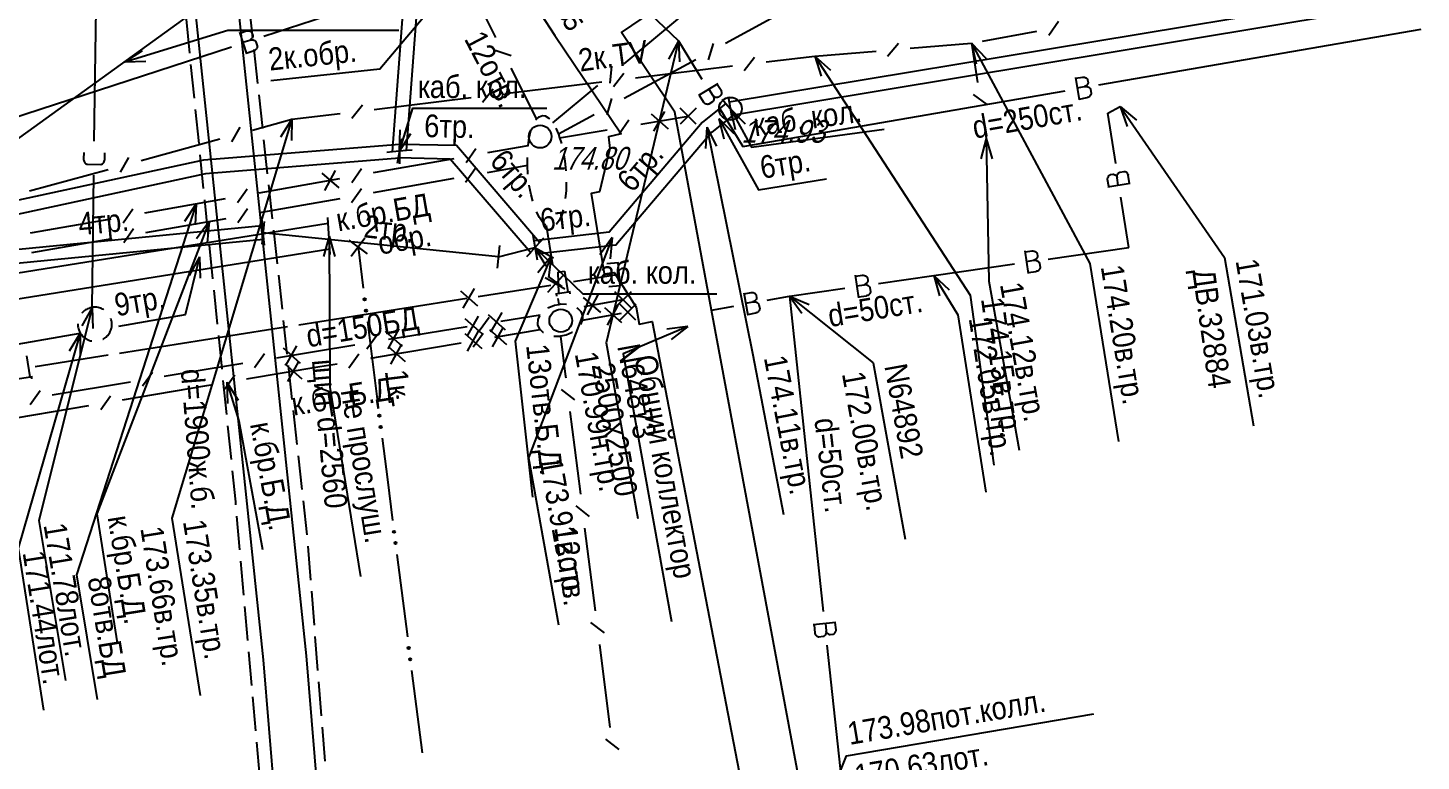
# Model space of a CAD drawing. Header units: metres. Extents: x -3947 to -3704, y 4976 to 6609.
# Drawn here: x -3871.8 to -3810.4, y 6043.9 to 6076.2 of the extents above; entities that cross this region are included whole.
import ezdxf
from ezdxf.enums import TextEntityAlignment as Align

# ---------------------------------------------------------------- set-up
doc = ezdxf.new("R2010")
doc.units = ezdxf.units.M
doc.header["$MEASUREMENT"] = 0
for name, color, linetype, lineweight in [('Водопровод', 7, 'Continuous', 25), ('Водосток', 7, 'Continuous', 25), ('Дренаж', 7, 'Continuous', 25), ('Кабели', 7, 'Continuous', 25), ('Кабель связи', 7, 'Continuous', 25), ('Кабель электрический', 7, 'Continuous', 25), ('Канализация самотёчная', 7, 'Continuous', 25), ('Общий коллектор', 7, 'Continuous', 25)]:
    doc.layers.add(name, color=color, linetype=linetype, lineweight=lineweight)
doc.styles.add('Style-RUSSIAN_1251', font='RUSSIAN_1251.shx')
doc.styles.add('Style-RUSSIAN_1251 I 0.00000', font='RUSSIAN_1251.shx')
doc.styles.add('Style-RUSSIAN_1251 I 0.32289', font='RUSSIAN_1251.shx', dxfattribs={"oblique": 18.5})

msp = doc.modelspace()

# ---------------------------------------------------------------- linework, layer by layer
at = {"layer": 'Водопровод', "linetype": 'Continuous'}
for p, q in [((-3861.398, 6075.789), (-3847.943, 6080.179)), ((-3844.986, 6077.368), (-3843.117, 6075.591)), ((-3862.463, 6075.964), (-3862.154, 6075.016)), ((-3824.606, 6073.648), (-3810.403, 6076.104)), ((-3862.319, 6075.523), (-3862.014, 6075.623)), ((-3843.117, 6075.591), (-3843.57, 6074.774)), ((-3843.117, 6075.591), (-3843.084, 6074.658)), ((-3843.117, 6075.591), (-3842.091, 6073.905)), ((-3876.279, 6070.933), (-3862.824, 6075.323)), ((-3862.164, 6075.047), (-3861.82, 6075.159)), ((-3841.385, 6073.7), (-3842.237, 6073.182)), ((-3825.635, 6073.975), (-3825.465, 6072.992)), ((-3825.555, 6073.518), (-3825.239, 6073.573)), ((-3842.209, 6073.199), (-3842.021, 6072.889)), ((-3841.781, 6073.459), (-3841.614, 6073.185)), ((-3840.286, 6070.937), (-3826.084, 6073.393)), ((-3825.47, 6073.024), (-3825.113, 6073.086)), ((-3841.312, 6072.623), (-3840.286, 6070.937)), ((-3824.205, 6072.398), (-3823.66, 6072.691)), ((-3823.86, 6070.184), (-3824.205, 6072.398)), ((-3823.66, 6072.691), (-3823.354, 6071.809)), ((-3823.66, 6072.691), (-3822.942, 6072.093)), ((-3824.203, 6069.161), (-3823.218, 6069.314)), ((-3823.745, 6069.232), (-3823.794, 6069.55)), ((-3823.25, 6069.309), (-3823.306, 6069.667)), ((-3823.283, 6066.488), (-3823.628, 6068.702)), ((-3827.859, 6066.334), (-3827.717, 6065.346)), ((-3826.839, 6065.977), (-3823.283, 6066.488)), ((-3831.88, 6065.254), (-3828.324, 6065.764)), ((-3827.793, 6065.874), (-3827.474, 6065.92)), ((-3835.333, 6065.261), (-3835.191, 6064.273)), ((-3834.314, 6064.904), (-3831.88, 6065.254)), ((-3831.88, 6065.254), (-3831.625, 6064.355)), ((-3831.88, 6065.254), (-3831.198, 6064.616)), ((-3827.721, 6065.379), (-3827.363, 6065.43)), ((-3840.241, 6064.485), (-3840.064, 6063.504)), ((-3839.21, 6064.166), (-3838.232, 6064.342)), ((-3838.232, 6064.342), (-3835.799, 6064.691)), ((-3838.232, 6064.342), (-3837.683, 6063.586)), ((-3838.232, 6064.342), (-3837.372, 6063.978)), ((-3838.232, 6064.342), (-3836.744, 6050.45)), ((-3835.267, 6064.801), (-3834.949, 6064.847)), ((-3835.196, 6064.306), (-3834.837, 6064.357)), ((-3841.664, 6063.723), (-3840.686, 6063.9)), ((-3840.159, 6064.029), (-3839.842, 6064.086)), ((-3840.07, 6063.536), (-3839.713, 6063.6)), ((-3836.192, 6049.965), (-3837.183, 6049.858)), ((-3837.151, 6049.862), (-3837.112, 6049.502)), ((-3836.653, 6049.915), (-3836.619, 6049.596)), ((-3836.584, 6048.959), (-3835.096, 6035.067))]:
    msp.add_line(p, q, dxfattribs=at)
at = {"layer": 'Водопровод', "linetype": 'Continuous', "flags": 128}
for points in [[(-3862.452, 6075.929), (-3862.149, 6076.028), (-3862.119, 6076.032), (-3862.065, 6076.03), (-3862.012, 6076.018), (-3861.99, 6076.01), (-3861.968, 6075.997), (-3861.946, 6075.979), (-3861.924, 6075.954), (-3861.916, 6075.941), (-3861.88, 6075.831), (-3861.879, 6075.808), (-3861.882, 6075.776), (-3861.89, 6075.752), (-3861.899, 6075.727), (-3861.919, 6075.699), (-3861.947, 6075.67), (-3861.973, 6075.648), (-3862.014, 6075.623), (-3861.976, 6075.631), (-3861.943, 6075.638), (-3861.892, 6075.639), (-3861.858, 6075.632), (-3861.826, 6075.623), (-3861.788, 6075.602), (-3861.757, 6075.575), (-3861.739, 6075.548), (-3861.679, 6075.366), (-3861.677, 6075.348), (-3861.68, 6075.319), (-3861.69, 6075.284), (-3861.712, 6075.248), (-3861.732, 6075.222), (-3861.77, 6075.188), (-3861.794, 6075.17), (-3861.82, 6075.159)], [(-3843.117, 6075.591), (-3846.309, 6062.282), (-3844.911, 6054.543)], [(-3841.416, 6073.681), (-3841.25, 6073.409), (-3841.24, 6073.381), (-3841.229, 6073.328), (-3841.229, 6073.273), (-3841.232, 6073.25), (-3841.239, 6073.226), (-3841.252, 6073.2), (-3841.271, 6073.174), (-3841.282, 6073.163), (-3841.381, 6073.102), (-3841.403, 6073.096), (-3841.435, 6073.091), (-3841.46, 6073.093), (-3841.487, 6073.097), (-3841.519, 6073.11), (-3841.553, 6073.131), (-3841.581, 6073.151), (-3841.614, 6073.185), (-3841.597, 6073.15), (-3841.583, 6073.119), (-3841.571, 6073.07), (-3841.57, 6073.036), (-3841.571, 6073.002), (-3841.583, 6072.96), (-3841.602, 6072.924), (-3841.624, 6072.9), (-3841.787, 6072.801), (-3841.805, 6072.794), (-3841.833, 6072.79), (-3841.869, 6072.792), (-3841.91, 6072.805), (-3841.94, 6072.819), (-3841.982, 6072.848), (-3842.005, 6072.867), (-3842.021, 6072.889)], [(-3825.628, 6073.939), (-3825.314, 6073.993), (-3825.284, 6073.993), (-3825.231, 6073.983), (-3825.18, 6073.964), (-3825.159, 6073.952), (-3825.139, 6073.936), (-3825.121, 6073.915), (-3825.103, 6073.888), (-3825.096, 6073.874), (-3825.077, 6073.76), (-3825.078, 6073.737), (-3825.086, 6073.705), (-3825.097, 6073.682), (-3825.11, 6073.659), (-3825.134, 6073.634), (-3825.166, 6073.61), (-3825.195, 6073.591), (-3825.239, 6073.573), (-3825.2, 6073.575), (-3825.166, 6073.577), (-3825.116, 6073.571), (-3825.084, 6073.56), (-3825.053, 6073.546), (-3825.018, 6073.52), (-3824.992, 6073.488), (-3824.977, 6073.459), (-3824.945, 6073.271), (-3824.945, 6073.252), (-3824.952, 6073.224), (-3824.967, 6073.191), (-3824.993, 6073.158), (-3825.018, 6073.135), (-3825.06, 6073.107), (-3825.086, 6073.093), (-3825.113, 6073.086)], [(-3823.66, 6072.691), (-3819.064, 6066.044), (-3817.792, 6058.635)], [(-3824.167, 6069.166), (-3824.216, 6069.481), (-3824.215, 6069.512), (-3824.205, 6069.564), (-3824.184, 6069.615), (-3824.172, 6069.635), (-3824.157, 6069.655), (-3824.135, 6069.673), (-3824.107, 6069.691), (-3824.093, 6069.697), (-3823.979, 6069.715), (-3823.956, 6069.713), (-3823.924, 6069.704), (-3823.902, 6069.693), (-3823.879, 6069.679), (-3823.854, 6069.655), (-3823.83, 6069.623), (-3823.812, 6069.593), (-3823.794, 6069.55), (-3823.797, 6069.588), (-3823.798, 6069.622), (-3823.791, 6069.672), (-3823.779, 6069.704), (-3823.765, 6069.735), (-3823.738, 6069.769), (-3823.706, 6069.795), (-3823.676, 6069.809), (-3823.488, 6069.839), (-3823.469, 6069.838), (-3823.441, 6069.831), (-3823.409, 6069.815), (-3823.376, 6069.788), (-3823.353, 6069.763), (-3823.326, 6069.72), (-3823.312, 6069.694), (-3823.306, 6069.667)], [(-3827.853, 6066.297), (-3827.538, 6066.343), (-3827.507, 6066.341), (-3827.455, 6066.33), (-3827.405, 6066.309), (-3827.384, 6066.297), (-3827.365, 6066.281), (-3827.346, 6066.259), (-3827.329, 6066.231), (-3827.323, 6066.217), (-3827.307, 6066.102), (-3827.309, 6066.079), (-3827.318, 6066.048), (-3827.33, 6066.026), (-3827.344, 6066.003), (-3827.368, 6065.978), (-3827.401, 6065.955), (-3827.43, 6065.938), (-3827.474, 6065.92), (-3827.436, 6065.922), (-3827.402, 6065.923), (-3827.352, 6065.915), (-3827.32, 6065.902), (-3827.289, 6065.888), (-3827.255, 6065.861), (-3827.23, 6065.829), (-3827.216, 6065.798), (-3827.189, 6065.61), (-3827.19, 6065.591), (-3827.198, 6065.563), (-3827.214, 6065.531), (-3827.241, 6065.499), (-3827.266, 6065.476), (-3827.309, 6065.449), (-3827.336, 6065.436), (-3827.363, 6065.43)], [(-3835.328, 6065.224), (-3835.012, 6065.27), (-3834.982, 6065.268), (-3834.929, 6065.257), (-3834.879, 6065.236), (-3834.858, 6065.224), (-3834.839, 6065.208), (-3834.821, 6065.186), (-3834.804, 6065.158), (-3834.798, 6065.144), (-3834.782, 6065.029), (-3834.784, 6065.006), (-3834.793, 6064.975), (-3834.804, 6064.953), (-3834.818, 6064.93), (-3834.843, 6064.905), (-3834.875, 6064.882), (-3834.905, 6064.865), (-3834.949, 6064.847), (-3834.91, 6064.849), (-3834.876, 6064.85), (-3834.826, 6064.842), (-3834.794, 6064.829), (-3834.764, 6064.815), (-3834.73, 6064.788), (-3834.705, 6064.756), (-3834.691, 6064.725), (-3834.664, 6064.537), (-3834.665, 6064.518), (-3834.672, 6064.49), (-3834.688, 6064.458), (-3834.716, 6064.426), (-3834.741, 6064.403), (-3834.784, 6064.376), (-3834.81, 6064.363), (-3834.837, 6064.357)], [(-3831.88, 6065.254), (-3830.821, 6063.517), (-3829.579, 6055.708)], [(-3840.234, 6064.449), (-3839.921, 6064.506), (-3839.89, 6064.506), (-3839.837, 6064.496), (-3839.786, 6064.477), (-3839.765, 6064.466), (-3839.746, 6064.45), (-3839.727, 6064.429), (-3839.708, 6064.402), (-3839.702, 6064.388), (-3839.682, 6064.274), (-3839.683, 6064.251), (-3839.691, 6064.219), (-3839.702, 6064.196), (-3839.715, 6064.173), (-3839.739, 6064.148), (-3839.77, 6064.123), (-3839.799, 6064.105), (-3839.842, 6064.086), (-3839.804, 6064.089), (-3839.77, 6064.091), (-3839.72, 6064.085), (-3839.687, 6064.074), (-3839.656, 6064.06), (-3839.621, 6064.034), (-3839.595, 6064.003), (-3839.58, 6063.973), (-3839.546, 6063.786), (-3839.547, 6063.767), (-3839.553, 6063.739), (-3839.568, 6063.706), (-3839.594, 6063.673), (-3839.618, 6063.65), (-3839.661, 6063.621), (-3839.687, 6063.607), (-3839.713, 6063.6)], [(-3838.232, 6064.342), (-3834.54, 6061.408), (-3833.135, 6053.633)], [(-3836.228, 6049.961), (-3836.194, 6049.644), (-3836.196, 6049.613), (-3836.21, 6049.561), (-3836.232, 6049.512), (-3836.245, 6049.492), (-3836.262, 6049.473), (-3836.285, 6049.456), (-3836.313, 6049.439), (-3836.327, 6049.434), (-3836.443, 6049.422), (-3836.465, 6049.425), (-3836.497, 6049.435), (-3836.519, 6049.447), (-3836.541, 6049.462), (-3836.564, 6049.488), (-3836.586, 6049.521), (-3836.603, 6049.551), (-3836.619, 6049.596), (-3836.619, 6049.557), (-3836.619, 6049.523), (-3836.628, 6049.473), (-3836.642, 6049.442), (-3836.657, 6049.412), (-3836.686, 6049.379), (-3836.719, 6049.355), (-3836.749, 6049.342), (-3836.939, 6049.322), (-3836.958, 6049.323), (-3836.985, 6049.332), (-3837.017, 6049.349), (-3837.048, 6049.378), (-3837.07, 6049.403), (-3837.095, 6049.448), (-3837.107, 6049.474), (-3837.112, 6049.502)]]:
    msp.add_lwpolyline(points, dxfattribs=at)
at = {"layer": 'Водосток', "linetype": 'Continuous'}
for p, q in [((-3868.861, 6071.17), (-3868.785, 6076.995)), ((-3868.957, 6063.844), (-3868.881, 6069.67)), ((-3868.957, 6063.844), (-3869.417, 6063.032)), ((-3868.957, 6063.844), (-3868.932, 6062.911)), ((-3883.585, 6060.243), (-3869.479, 6062.716)), ((-3869.479, 6062.716), (-3869.969, 6061.921)), ((-3869.479, 6062.716), (-3869.489, 6061.782))]:
    msp.add_line(p, q, dxfattribs=at)
at = {"layer": 'Водосток', "linetype": 'Continuous', "flags": 128}
for points in [[(-3869.329, 6070.665), (-3869.332, 6070.388), (-3869.331, 6070.348), (-3869.324, 6070.319), (-3869.313, 6070.277), (-3869.295, 6070.24), (-3869.275, 6070.212), (-3869.246, 6070.187), (-3869.214, 6070.166), (-3869.186, 6070.158), (-3869.159, 6070.153), (-3868.574, 6070.146), (-3868.549, 6070.15), (-3868.528, 6070.157), (-3868.502, 6070.17), (-3868.484, 6070.186), (-3868.461, 6070.209), (-3868.44, 6070.234), (-3868.425, 6070.266), (-3868.409, 6070.311), (-3868.404, 6070.348), (-3868.4, 6070.658)], [(-3868.957, 6063.844), (-3871.301, 6054.456), (-3870.127, 6047.41)], [(-3868.443, 6063.742), (-3868.453, 6063.748), (-3868.498, 6063.773), (-3868.546, 6063.795), (-3868.595, 6063.814), (-3868.645, 6063.829), (-3868.696, 6063.841), (-3868.748, 6063.849), (-3868.8, 6063.853), (-3868.852, 6063.854), (-3868.905, 6063.851), (-3868.957, 6063.844), (-3869.008, 6063.834), (-3869.058, 6063.821), (-3869.108, 6063.803), (-3869.156, 6063.783), (-3869.203, 6063.759), (-3869.247, 6063.732), (-3869.29, 6063.702), (-3869.331, 6063.669), (-3869.369, 6063.633), (-3869.404, 6063.594), (-3869.412, 6063.585)], [(-3869.586, 6063.127), (-3869.587, 6063.115), (-3869.586, 6063.063), (-3869.581, 6063.01), (-3869.573, 6062.959), (-3869.561, 6062.908), (-3869.545, 6062.858), (-3869.527, 6062.809), (-3869.504, 6062.762), (-3869.479, 6062.716), (-3869.45, 6062.672), (-3869.418, 6062.63), (-3869.384, 6062.591), (-3869.347, 6062.554), (-3869.307, 6062.52), (-3869.265, 6062.488), (-3869.221, 6062.46), (-3869.176, 6062.435), (-3869.128, 6062.413), (-3869.079, 6062.394), (-3869.029, 6062.379), (-3868.978, 6062.367), (-3868.966, 6062.366)], [(-3868.136, 6062.837), (-3868.119, 6062.887), (-3868.106, 6062.937), (-3868.096, 6062.989), (-3868.09, 6063.041), (-3868.087, 6063.093), (-3868.088, 6063.145), (-3868.093, 6063.198), (-3868.101, 6063.249), (-3868.113, 6063.3), (-3868.129, 6063.35), (-3868.133, 6063.361)], [(-3869.479, 6062.716), (-3872.223, 6053.239), (-3871.095, 6046.106)], [(-3868.482, 6062.444), (-3868.471, 6062.449), (-3868.427, 6062.476), (-3868.384, 6062.506), (-3868.343, 6062.539), (-3868.305, 6062.575), (-3868.27, 6062.614), (-3868.237, 6062.654), (-3868.207, 6062.697), (-3868.18, 6062.742), (-3868.156, 6062.789), (-3868.136, 6062.837)]]:
    msp.add_lwpolyline(points, dxfattribs=at)
at = {"layer": 'Дренаж', "linetype": 'Continuous'}
for p, q in [((-3848.436, 6065.402), (-3848.142, 6065.448)), ((-3848.436, 6065.402), (-3848.412, 6064.466)), ((-3848.142, 6065.448), (-3847.996, 6064.53)), ((-3847.755, 6064.987), (-3845.732, 6065.306)), ((-3852.722, 6064.582), (-3851.98, 6063.91)), ((-3852.129, 6064.677), (-3852.622, 6063.807)), ((-3851.953, 6064.324), (-3848.743, 6064.831)), ((-3848.536, 6064.447), (-3847.875, 6064.549)), ((-3848.478, 6064.347), (-3848.495, 6064.453)), ((-3847.9, 6064.437), (-3847.917, 6064.542)), ((-3859.855, 6063.077), (-3852.447, 6064.247)), ((-3867.758, 6061.83), (-3860.349, 6062.999)), ((-3871.848, 6061.707), (-3871.703, 6060.789)), ((-3871.462, 6061.246), (-3868.251, 6061.752)), ((-3872.243, 6060.705), (-3871.582, 6060.808)), ((-3871.607, 6060.695), (-3871.624, 6060.801))]:
    msp.add_line(p, q, dxfattribs=at)
at = {"layer": 'Дренаж', "linetype": 'Continuous', "flags": 128}
msp.add_lwpolyline([(-3846.185, 6064.764), (-3845.687, 6064.808), (-3845.776, 6065.804), (-3846.274, 6065.76)], dxfattribs=at)
at = {"layer": 'Кабели', "linetype": 'Continuous'}
for p, q in [((-3841.198, 6073.014), (-3841.033, 6072.825)), ((-3840.937, 6073.14), (-3840.891, 6072.894)), ((-3840.891, 6072.894), (-3840.781, 6072.304)), ((-3841.033, 6072.825), (-3840.639, 6072.373)), ((-3840.836, 6072.599), (-3840.623, 6071.689)), ((-3840.836, 6072.599), (-3840.185, 6071.929)), ((-3840.781, 6072.304), (-3840.735, 6072.058)), ((-3840.638, 6072.373), (-3840.474, 6072.184)), ((-3855.416, 6070.727), (-3855.39, 6071.661)), ((-3841.869, 6071.78), (-3841.936, 6070.848)), ((-3841.869, 6071.78), (-3841.446, 6070.947)), ((-3841.348, 6072.174), (-3841.128, 6071.267)), ((-3841.348, 6072.174), (-3840.691, 6071.511)), ((-3855.416, 6070.727), (-3854.912, 6071.513)), ((-3855.416, 6071.278), (-3855.416, 6071.028)), ((-3855.314, 6071.271), (-3855.36, 6071.026)), ((-3855.719, 6070.699), (-3855.968, 6070.676)), ((-3855.113, 6070.755), (-3855.719, 6070.699)), ((-3855.472, 6070.428), (-3855.518, 6070.182)), ((-3855.36, 6071.026), (-3855.472, 6070.428)), ((-3855.416, 6071.028), (-3855.416, 6070.426)), ((-3855.416, 6070.426), (-3855.416, 6070.176)), ((-3854.864, 6070.778), (-3855.113, 6070.755)), ((-3861.483, 6067.682), (-3861.459, 6067.434)), ((-3861.379, 6067.632), (-3861.481, 6066.638)), ((-3861.459, 6067.434), (-3861.401, 6066.836)), ((-3861.401, 6066.836), (-3861.377, 6066.587)), ((-3849.547, 6067.022), (-3849.501, 6066.777)), ((-3849.501, 6066.777), (-3849.391, 6066.185)), ((-3849.074, 6066.889), (-3849.242, 6066.704)), ((-3846.041, 6066.92), (-3846.595, 6066.168)), ((-3846.041, 6066.92), (-3846.127, 6065.99)), ((-3851.003, 6066.568), (-3851.105, 6065.574)), ((-3851.054, 6066.071), (-3849.446, 6066.481)), ((-3849.65, 6066.257), (-3849.818, 6066.073)), ((-3849.242, 6066.704), (-3849.65, 6066.258)), ((-3849.446, 6066.481), (-3848.975, 6065.675)), ((-3849.446, 6066.481), (-3848.626, 6066.033)), ((-3849.39, 6066.185), (-3849.345, 6065.94))]:
    msp.add_line(p, q, dxfattribs=at)
at = {"layer": 'Кабели', "linetype": 'Continuous', "flags": 128}
for points in [[(-3855.719, 6070.699), (-3854.648, 6084.939), (-3852.529, 6093.988)], [(-3855.113, 6070.755), (-3854.053, 6084.848), (-3851.925, 6093.932)], [(-3810.712, 6077.895), (-3840.891, 6072.894)], [(-3810.61, 6077.303), (-3840.781, 6072.304)], [(-3855.416, 6070.727), (-3854.833, 6072.62), (-3848.929, 6072.62)], [(-3841.033, 6072.825), (-3842.079, 6071.997), (-3846.183, 6067.158), (-3849.501, 6066.777)], [(-3840.639, 6072.373), (-3841.659, 6071.563), (-3845.879, 6066.59), (-3849.391, 6066.185)], [(-3840.836, 6072.599), (-3839.908, 6070.902), (-3834.058, 6071.701)], [(-3841.869, 6071.78), (-3839.851, 6061.763), (-3838.49, 6054.716)], [(-3841.348, 6072.174), (-3839.591, 6069.028), (-3836.599, 6069.511)], [(-3855.416, 6071.028), (-3864.056, 6070.326), (-3889.996, 6064.727)], [(-3855.416, 6070.426), (-3863.968, 6069.732), (-3889.886, 6064.137)], [(-3849.65, 6066.258), (-3853.183, 6070.377), (-3855.472, 6070.428)], [(-3849.242, 6066.704), (-3852.901, 6070.971), (-3855.36, 6071.026)], [(-3861.459, 6067.434), (-3874.315, 6066.185)], [(-3861.401, 6066.836), (-3874.257, 6065.588)], [(-3851.054, 6066.071), (-3861.43, 6067.135)], [(-3846.041, 6066.92), (-3849.729, 6057.224), (-3848.416, 6049.858)], [(-3849.446, 6066.481), (-3847.344, 6064.439), (-3841.44, 6064.439)]]:
    msp.add_lwpolyline(points, dxfattribs=at)
at = {"layer": 'Кабели', "linetype": 'Continuous'}
msp.add_arc((-3840.836, 6072.599), 0.5, 0, 359.99999, dxfattribs=at)
at = {"layer": 'Кабель связи', "linetype": 'Continuous'}
for p, q in [((-3853.438, 6080.239), (-3851.183, 6075.729)), ((-3845.521, 6074.58), (-3841.555, 6077.882)), ((-3837.898, 6077.186), (-3841.048, 6075.474)), ((-3829.728, 6075.572), (-3827.329, 6076.016)), ((-3826.804, 6075.844), (-3826.379, 6076.461)), ((-3841.601, 6075.475), (-3841.813, 6074.756)), ((-3833.908, 6074.914), (-3833.423, 6075.486)), ((-3832.918, 6075.261), (-3830.211, 6075.48)), ((-3830.211, 6075.48), (-3830.005, 6074.569)), ((-3830.211, 6075.48), (-3829.565, 6074.805)), ((-3830.211, 6075.48), (-3829.946, 6073.75)), ((-3851.203, 6075.177), (-3850.492, 6074.94)), ((-3842.366, 6074.757), (-3845.516, 6073.045)), ((-3840.231, 6074.277), (-3839.769, 6074.867)), ((-3839.255, 6074.662), (-3837.12, 6074.92)), ((-3837.12, 6074.92), (-3834.413, 6075.139)), ((-3837.12, 6074.92), (-3836.839, 6074.029)), ((-3837.12, 6074.92), (-3836.42, 6074.301)), ((-3850.512, 6074.388), (-3849.385, 6072.132)), ((-3846.132, 6073.727), (-3846.063, 6074.473)), ((-3845.991, 6073.58), (-3845.528, 6074.17)), ((-3845.015, 6073.965), (-3840.744, 6074.482)), ((-3850.775, 6073.268), (-3846.504, 6073.785)), ((-3848.657, 6071.97), (-3846.674, 6073.62)), ((-3856.535, 6072.571), (-3852.264, 6073.088)), ((-3851.751, 6072.883), (-3851.288, 6073.473)), ((-3846.068, 6073.046), (-3846.281, 6072.327)), ((-3830.135, 6073.231), (-3829.531, 6072.787)), ((-3860.159, 6072.133), (-3858.024, 6072.391)), ((-3857.51, 6072.186), (-3857.048, 6072.776)), ((-3846.834, 6072.328), (-3848.409, 6071.472)), ((-3844.787, 6071.921), (-3842.693, 6072.275)), ((-3844.325, 6072.379), (-3843.576, 6071.715)), ((-3843.734, 6072.48), (-3844.217, 6071.605)), ((-3842.339, 6072.629), (-3843.046, 6071.922)), ((-3842.339, 6071.921), (-3843.046, 6072.628)), ((-3829.72, 6072.267), (-3829.571, 6071.292)), ((-3862.8, 6071.137), (-3862.428, 6071.788)), ((-3861.891, 6071.66), (-3860.159, 6072.133)), ((-3860.159, 6072.133), (-3860.657, 6071.343)), ((-3860.159, 6072.133), (-3860.179, 6071.199)), ((-3848.359, 6071.318), (-3846.266, 6071.671)), ((-3845.743, 6071.491), (-3845.309, 6072.102)), ((-3866.801, 6070.319), (-3863.338, 6071.265)), ((-3829.571, 6071.292), (-3829.803, 6070.387)), ((-3829.571, 6071.292), (-3829.303, 6070.397)), ((-3867.71, 6069.796), (-3867.339, 6070.447)), ((-3852.483, 6070.232), (-3852.053, 6070.846)), ((-3851.529, 6070.669), (-3849.749, 6070.982)), ((-3871.711, 6068.978), (-3868.248, 6069.924)), ((-3858.244, 6069.871), (-3858.721, 6068.992)), ((-3857.52, 6069.347), (-3857.09, 6069.961)), ((-3856.567, 6069.784), (-3853.007, 6070.409)), ((-3852.075, 6069.956), (-3852.505, 6069.342)), ((-3849.78, 6070.091), (-3851.551, 6069.779)), ((-3861.604, 6068.899), (-3858.044, 6069.524)), ((-3858.834, 6069.765), (-3858.081, 6069.107)), ((-3853.028, 6069.519), (-3856.571, 6068.895)), ((-3866.641, 6068.014), (-3863.081, 6068.639)), ((-3862.558, 6068.462), (-3862.127, 6069.076)), ((-3858.048, 6068.635), (-3861.59, 6068.011)), ((-3857.094, 6069.072), (-3857.524, 6068.458)), ((-3867.595, 6067.577), (-3867.165, 6068.191)), ((-3864.374, 6068.412), (-3864.888, 6067.632)), ((-3864.374, 6068.412), (-3864.412, 6067.479)), ((-3862.114, 6068.188), (-3862.544, 6067.574)), ((-3871.679, 6067.129), (-3868.119, 6067.754)), ((-3863.068, 6067.751), (-3866.61, 6067.127)), ((-3863.796, 6067.623), (-3864.353, 6066.873)), ((-3863.796, 6067.623), (-3863.887, 6066.693)), ((-3848.948, 6067.454), (-3848.676, 6065.725)), ((-3868.087, 6066.867), (-3871.63, 6066.243)), ((-3867.134, 6067.304), (-3867.564, 6066.69)), ((-3857.64, 6066.811), (-3856.845, 6066.206)), ((-3857.545, 6066.11), (-3856.94, 6066.905)), ((-3857.242, 6066.508), (-3857.012, 6064.693)), ((-3848.734, 6066.094), (-3849.314, 6065.362)), ((-3848.734, 6066.094), (-3848.853, 6065.167)), ((-3848.126, 6064.65), (-3848.996, 6065.143)), ((-3848.221, 6065.243), (-3848.893, 6064.501)), ((-3848.862, 6065.205), (-3848.256, 6064.764)), ((-3847.136, 6063.512), (-3846.665, 6064.394)), ((-3845.214, 6064.534), (-3845.921, 6063.827)), ((-3845.214, 6063.826), (-3845.921, 6064.533)), ((-3848.442, 6064.243), (-3848.4, 6063.978)), ((-3846.547, 6063.621), (-3847.304, 6064.275)), ((-3845.568, 6064.18), (-3847.29, 6063.866)), ((-3846.382, 6063.836), (-3845.629, 6063.178)), ((-3845.791, 6063.942), (-3846.268, 6063.063)), ((-3845.005, 6063.991), (-3845.712, 6063.284)), ((-3845.005, 6063.283), (-3845.712, 6063.99)), ((-3856.824, 6063.204), (-3856.365, 6059.573)), ((-3852.535, 6063.362), (-3851.793, 6062.692)), ((-3851.943, 6063.459), (-3852.434, 6062.587)), ((-3851.91, 6062.815), (-3851.47, 6063.422)), ((-3851.502, 6063.527), (-3850.759, 6062.857)), ((-3850.909, 6063.623), (-3851.4, 6062.752)), ((-3850.949, 6063.236), (-3849.217, 6063.513)), ((-3847.359, 6063.285), (-3845.636, 6063.588)), ((-3856.854, 6062.018), (-3856.417, 6062.627)), ((-3856.041, 6062.8), (-3855.295, 6062.133)), ((-3855.449, 6062.899), (-3855.936, 6062.026)), ((-3852.536, 6062.694), (-3851.787, 6062.03)), ((-3851.945, 6062.795), (-3852.428, 6061.92)), ((-3852.171, 6062.107), (-3851.736, 6062.718)), ((-3851.445, 6062.877), (-3850.696, 6062.214)), ((-3850.854, 6062.979), (-3851.337, 6062.104)), ((-3851.214, 6062.537), (-3849.219, 6062.873)), ((-3860.537, 6062.059), (-3859.791, 6061.392)), ((-3859.946, 6062.158), (-3860.432, 6061.284)), ((-3855.913, 6062.124), (-3855.165, 6061.461)), ((-3855.322, 6062.226), (-3855.805, 6061.351)), ((-3861.797, 6061.203), (-3861.36, 6061.812)), ((-3860.462, 6061.358), (-3859.713, 6060.694)), ((-3859.871, 6061.459), (-3860.354, 6060.584)), ((-3857.641, 6061.185), (-3857.206, 6061.796)), ((-3866.739, 6060.388), (-3866.302, 6060.997)), ((-3863.11, 6060.264), (-3862.676, 6060.874)), ((-3871.682, 6059.573), (-3871.245, 6060.183)), ((-3870.723, 6060), (-3867.261, 6060.571)), ((-3863.029, 6060.546), (-3862.995, 6059.613)), ((-3863.029, 6060.546), (-3862.518, 6059.764)), ((-3848.294, 6060.236), (-3847.703, 6059.776)), ((-3873.093, 6058.851), (-3869.102, 6059.523)), ((-3868.58, 6059.342), (-3868.145, 6059.953)), ((-3847.648, 6055.099), (-3847.056, 6054.64)), ((-3847.258, 6054.126), (-3846.794, 6050.478)), ((-3855.529, 6052.966), (-3855.069, 6049.335)), ((-3846.996, 6049.963), (-3846.403, 6049.504)), ((-3846.605, 6048.99), (-3846.141, 6045.342)), ((-3854.881, 6047.847), (-3854.422, 6044.216)), ((-3846.343, 6044.828), (-3845.75, 6044.369))]:
    msp.add_line(p, q, dxfattribs=at)
at = {"layer": 'Кабель связи', "linetype": 'Continuous', "flags": 128}
for points in [[(-3830.211, 6075.48), (-3825.004, 6065.787), (-3823.731, 6057.939)], [(-3837.12, 6074.92), (-3830.277, 6064.385), (-3829.223, 6056.891)], [(-3849.411, 6072.102), (-3849.402, 6072.116), (-3849.385, 6072.132), (-3849.266, 6072.246), (-3849.119, 6072.297)], [(-3849.119, 6072.297), (-3848.991, 6072.279), (-3848.836, 6072.185), (-3848.803, 6072.148)], [(-3860.159, 6072.133), (-3865.439, 6054.567), (-3864.193, 6046.751)], [(-3848.524, 6071.737), (-3848.409, 6071.472), (-3848.359, 6071.318), (-3848.294, 6071.116), (-3848.28, 6071.059)], [(-3849.755, 6070.942), (-3849.749, 6070.982), (-3849.702, 6071.314), (-3849.624, 6071.642), (-3849.621, 6071.65)], [(-3829.571, 6071.292), (-3829.447, 6065.004), (-3828.118, 6057.554)], [(-3849.756, 6069.722), (-3849.78, 6070.091), (-3849.781, 6070.443)], [(-3848.175, 6070.571), (-3848.128, 6070.294), (-3848.083, 6069.856)], [(-3849.539, 6068.523), (-3849.613, 6068.798), (-3849.695, 6069.214), (-3849.696, 6069.226)], [(-3848.067, 6069.356), (-3848.076, 6068.987), (-3848.109, 6068.636)], [(-3864.374, 6068.412), (-3869.642, 6052.059), (-3868.739, 6046.578)], [(-3848.964, 6067.467), (-3849.102, 6067.592), (-3849.25, 6067.804), (-3849.373, 6068.052)], [(-3848.202, 6068.146), (-3848.265, 6067.925), (-3848.375, 6067.681), (-3848.503, 6067.508), (-3848.51, 6067.503)], [(-3863.796, 6067.623), (-3868.757, 6054.751), (-3867.85, 6049.066)], [(-3848.734, 6066.094), (-3850.312, 6062.353), (-3849.553, 6055.483)], [(-3848.875, 6063.816), (-3848.838, 6063.842), (-3848.58, 6063.946), (-3848.4, 6063.978), (-3848.302, 6063.996), (-3848.064, 6063.991)], [(-3847.597, 6063.829), (-3847.572, 6063.815), (-3847.427, 6063.658), (-3847.354, 6063.472), (-3847.359, 6063.285), (-3847.36, 6063.271), (-3847.437, 6063.086)], [(-3849.314, 6063.072), (-3849.321, 6063.111), (-3849.307, 6063.313), (-3849.233, 6063.477)], [(-3849.077, 6062.733), (-3849.082, 6062.736), (-3849.219, 6062.873), (-3849.234, 6062.888), (-3849.314, 6063.072)], [(-3855.896, 6062.445), (-3855.32, 6062.54), (-3852.431, 6063)], [(-3847.796, 6062.746), (-3847.81, 6062.735), (-3848.065, 6062.627), (-3848.319, 6062.575), (-3848.342, 6062.57), (-3848.609, 6062.57)], [(-3848.319, 6062.575), (-3848.111, 6060.908), (-3848.091, 6060.75)], [(-3860.838, 6061.63), (-3859.072, 6061.921), (-3857.376, 6062.201)], [(-3856.684, 6061.615), (-3855.224, 6061.861), (-3852.693, 6062.288)], [(-3865.781, 6060.815), (-3863.94, 6061.118), (-3862.318, 6061.386)], [(-3862.153, 6060.694), (-3858.924, 6061.237), (-3858.163, 6061.366)], [(-3867.623, 6059.772), (-3863.898, 6060.4), (-3863.633, 6060.444)], [(-3863.029, 6060.546), (-3862.489, 6058.846), (-3861.456, 6053.182)], [(-3847.906, 6059.262), (-3847.709, 6057.677), (-3847.447, 6055.614)], [(-3856.176, 6058.085), (-3855.946, 6056.264), (-3855.717, 6054.454)]]:
    msp.add_lwpolyline(points, dxfattribs=at)
at = {"layer": 'Кабель связи', "linetype": 'Continuous'}
for centre in [(-3856.95, 6064.196), (-3856.887, 6063.7), (-3856.302, 6059.077), (-3856.239, 6058.581), (-3855.654, 6053.958), (-3855.592, 6053.462), (-3855.007, 6048.839), (-3854.944, 6048.343)]:
    msp.add_circle(centre, 0.05, dxfattribs=at)
for centre in [(-3849.216, 6071.37), (-3848.31, 6063.262)]:
    msp.add_arc(centre, 0.5, 0, 359.99999, dxfattribs=at)
at = {"layer": 'Кабель электрический', "linetype": 'Continuous'}
for p, q in [((-3858.554, 6067.55), (-3858.569, 6067.799)), ((-3858.487, 6066.422), (-3858.553, 6067.55)), ((-3858.52, 6066.986), (-3858.766, 6066.085)), ((-3858.52, 6066.986), (-3858.266, 6066.087)), ((-3858.472, 6066.173), (-3858.487, 6066.422)), ((-3864.234, 6066.075), (-3864.688, 6065.258)), ((-3864.234, 6066.075), (-3864.202, 6065.141))]:
    msp.add_line(p, q, dxfattribs=at)
at = {"layer": 'Кабель электрический', "linetype": 'Continuous', "flags": 128}
for points in [[(-3853.178, 6078.028), (-3856.277, 6074.334), (-3861.086, 6073.827)], [(-3874.157, 6065.061), (-3858.553, 6067.55)], [(-3858.52, 6066.986), (-3858.489, 6060.327), (-3857.137, 6051.998)], [(-3873.979, 6063.951), (-3858.487, 6066.422)], [(-3864.234, 6066.075), (-3864.851, 6063.513), (-3867.8, 6063.007)]]:
    msp.add_lwpolyline(points, dxfattribs=at)
at = {"layer": 'Канализация самотёчная', "linetype": 'Continuous'}
for p, q in [((-3872.935, 6070.761), (-3863.806, 6077.345)), ((-3861.877, 6075.699), (-3862.04, 6077.19)), ((-3864.821, 6076.542), (-3864.668, 6075.05)), ((-3867.521, 6074.665), (-3866.734, 6075.168)), ((-3861.66, 6073.711), (-3861.822, 6075.202)), ((-3867.521, 6074.665), (-3866.588, 6074.69)), ((-3864.617, 6074.552), (-3864.465, 6073.06)), ((-3861.443, 6071.723), (-3861.605, 6073.214)), ((-3864.414, 6072.563), (-3864.261, 6071.07)), ((-3861.225, 6069.735), (-3861.388, 6071.226)), ((-3864.21, 6070.573), (-3864.058, 6069.081)), ((-3861.008, 6067.747), (-3861.171, 6069.238)), ((-3864.007, 6068.583), (-3863.854, 6067.091)), ((-3860.791, 6065.758), (-3860.954, 6067.25)), ((-3863.803, 6066.594), (-3863.651, 6065.102)), ((-3860.574, 6063.77), (-3860.737, 6065.261)), ((-3863.6, 6064.604), (-3863.447, 6063.112)), ((-3860.357, 6061.782), (-3860.52, 6063.273)), ((-3863.396, 6062.615), (-3863.243, 6061.122)), ((-3860.14, 6059.794), (-3860.303, 6061.285)), ((-3863.193, 6060.625), (-3863.04, 6059.133)), ((-3859.923, 6057.806), (-3860.086, 6059.297)), ((-3862.989, 6058.635), (-3862.836, 6057.143)), ((-3859.706, 6055.817), (-3859.868, 6057.309)), ((-3859.489, 6053.829), (-3859.651, 6055.32)), ((-3862.591, 6054.655), (-3862.459, 6053.161)), ((-3859.323, 6051.836), (-3859.442, 6053.332)), ((-3862.415, 6052.663), (-3862.283, 6051.169)), ((-3859.165, 6049.843), (-3859.284, 6051.338)), ((-3862.239, 6050.671), (-3862.107, 6049.177)), ((-3859.006, 6047.849), (-3859.125, 6049.344)), ((-3862.063, 6048.678), (-3861.932, 6047.184)), ((-3858.848, 6045.855), (-3858.967, 6047.35)), ((-3861.888, 6046.686), (-3861.756, 6045.192)), ((-3858.689, 6043.861), (-3858.808, 6045.357)), ((-3861.712, 6044.694), (-3861.58, 6043.2))]:
    msp.add_line(p, q, dxfattribs=at)
at = {"layer": 'Канализация самотёчная', "linetype": 'Continuous', "flags": 128}
for points in [[(-3867.417, 6105.538), (-3861.416, 6048.322), (-3857.427, 5999.922)], [(-3865.527, 6105.736), (-3859.524, 6048.5), (-3855.534, 6000.078)], [(-3867.521, 6074.665), (-3862.984, 6076.056), (-3855.449, 6076.056)], [(-3862.785, 6056.646), (-3862.646, 6055.285), (-3862.635, 6055.153)]]:
    msp.add_lwpolyline(points, dxfattribs=at)
at = {"layer": 'Общий коллектор', "linetype": 'Continuous'}
for q in [(-3843.637, 6062.886), (-3843.441, 6062.426)]:
    msp.add_line((-3842.711, 6063.008), q, dxfattribs=at)
at = {"layer": 'Общий коллектор', "linetype": 'Continuous', "flags": 128}
for points in [[(-3849.206, 6076.787), (-3848.564, 6075.83), (-3847.716, 6074.565), (-3845.654, 6071.491), (-3846.209, 6071.355), (-3846.145, 6070.844), (-3846.606, 6068.934), (-3846.976, 6068.86), (-3846.401, 6065.319), (-3845.952, 6065.383), (-3844.994, 6063.856), (-3844.85, 6063.111), (-3844.28, 6063.221), (-3840.213, 6042.16)], [(-3837.734, 6042.622), (-3841.664, 6063.723), (-3843.287, 6072.443), (-3845.64, 6075.958), (-3844.31, 6076.85)], [(-3842.711, 6063.008), (-3845.567, 6061.795), (-3843.426, 6050.003)], [(-3838.129, 6038.107), (-3835.728, 6044.09), (-3824.819, 6045.947)]]:
    msp.add_lwpolyline(points, dxfattribs=at)

# ---------------------------------------------------------------- texts
at = {"layer": 'Водопровод', "linetype": 'Continuous', "style": 'Style-RUSSIAN_1251', "width": 0.899998}
for s, rotation, p in [('d=250ст.', 9.79136, (-3830.076, 6071.277)), ('ДВ.32884', 277.98055, (-3820.491, 6065.473)), ('d=50ст.', 9.38606, (-3836.446, 6062.975)), ('d=50ст.', 276.67911, (-3837.14, 6058.921))]:
    msp.add_text(s, height=1, rotation=rotation, dxfattribs=at).set_placement(p)
for s, rotation, p in [('171.03в.тр.', 279.73893, (-3817.597, 6066.068)), ('172.05в.тр.', 279.03295, (-3829.353, 6063.522)), ('170.99н.тр.', 280.24491, (-3846.712, 6061.98)), ('N64873', 280.24491, (-3844.842, 6062.318)), ('N64892', 280.24491, (-3833.073, 6061.444)), ('172.00в.тр.', 280.24491, (-3834.943, 6061.106))]:
    msp.add_text(s, height=1, rotation=rotation, dxfattribs=at).set_placement(p, align=Align.TOP_LEFT)
at = {"layer": 'Водосток', "linetype": 'Continuous', "style": 'Style-RUSSIAN_1251', "width": 0.899998}
for s, rotation, p in [('171.78лот.', 279.4576, (-3870.115, 6054.426)), ('171.44лот.', 278.9818, (-3871.037, 6053.199))]:
    msp.add_text(s, height=1, rotation=rotation, dxfattribs=at).set_placement(p, align=Align.TOP_LEFT)
at = {"layer": 'Дренаж', "linetype": 'Continuous', "style": 'Style-RUSSIAN_1251', "width": 0.899998}
msp.add_text('d=150БД', height=1, rotation=9.44012, dxfattribs=at).set_placement((-3859.431, 6062.084))
at = {"layer": 'Кабели', "linetype": 'Continuous', "style": 'Style-RUSSIAN_1251', "width": 0.9}
for p in [(-3854.607, 6074.07), (-3847.119, 6065.889)]:
    msp.add_text('каб. кол.', height=1, dxfattribs=at).set_placement(p, align=Align.TOP_LEFT)
at = {"layer": 'Кабели', "linetype": 'Continuous', "style": 'Style-RUSSIAN_1251 I 0.00000', "width": 0.9}
for s, rotation, p in [('6тр.', 358.72107, (-3854.336, 6071.351)), ('6тр.', 310.61705, (-3851.489, 6070.264)), ('6тр.', 49.45585, (-3845.156, 6068.858)), ('4тр.', 5.54499, (-3869.515, 6067.017)), ('6тр.', 6.56475, (-3849.156, 6067.19)), ('2тр.', 353.46661, (-3857.023, 6066.937))]:
    msp.add_text(s, height=1, rotation=rotation, dxfattribs=at).set_placement(p)
at = {"layer": 'Кабели', "linetype": 'Continuous', "style": 'Style-RUSSIAN_1251', "width": 0.9}
for s, rotation, p in [('каб. кол.', 7.7792, (-3839.881, 6072.369)), ('6тр.', 9.17523, (-3839.601, 6070.495)), ('174.11в.тр.', 280.9315, (-3838.385, 6061.817)), ('173.91в.тр.', 280.1131, (-3848.262, 6057.257))]:
    msp.add_text(s, height=1, rotation=rotation, dxfattribs=at).set_placement(p, align=Align.TOP_LEFT)
at = {"layer": 'Кабели', "linetype": 'Continuous', "style": 'Style-RUSSIAN_1251 I 0.32289', "oblique": 18.5, "width": 0.9}
msp.add_text('174.93', height=1, dxfattribs=at).set_placement((-3840.365, 6072.1), align=Align.TOP_LEFT)
at = {"layer": 'Кабель связи', "linetype": 'Continuous'}
for s, rotation, style, width, p in [('12отв.', 297.48927, 'Style-RUSSIAN_1251', 0.899998, (-3852.585, 6075.677)), ('2к.TV', 7.6437, 'Style-RUSSIAN_1251 I 0.00000', 0.9, (-3847.459, 6074.231)), ('к.бр.БД', 9.87506, 'Style-RUSSIAN_1251', 0.899998, (-3858.113, 6067.19)), ('обр.', 9.95707, 'Style-RUSSIAN_1251', 0.899998, (-3856.273, 6066.164)), ('к.бр.Б.Д.', 9.16257, 'Style-RUSSIAN_1251', 0.899998, (-3860.085, 6059.075)), ('1к.', 276.92724, 'Style-RUSSIAN_1251', 0.899998, (-3856.063, 6061.042)), ('12отв.', 276.98184, 'Style-RUSSIAN_1251', 0.899998, (-3848.587, 6054.15))]:
    msp.add_text(s, height=1, rotation=rotation, dxfattribs=dict(at, style=style, width=width)).set_placement(p)
at = {"layer": 'Кабель связи', "linetype": 'Continuous', "style": 'Style-RUSSIAN_1251 I 0.32289', "oblique": 18.5, "width": 0.799996}
msp.add_text('174.80', height=1, rotation=0.11742, dxfattribs=at).set_placement((-3848.704, 6069.909))
at = {"layer": 'Кабель связи', "linetype": 'Continuous', "style": 'Style-RUSSIAN_1251'}
for s, rotation, width, p in [('174.20в.тр.', 279.2208, 0.9, (-3823.537, 6065.797)), ('174.12в.тр.', 280.1131, 0.9, (-3827.98, 6065.037)), ('174.15в.тр.', 278.0007, 0.9, (-3828.809, 6064.364)), ('13отв.Б.Д.', 276.30814, 0.899998, (-3848.846, 6062.289)), ('к.бр.Б.Д.', 280.3435, 0.899998, (-3861.023, 6058.885)), ('к.бр.Б.Д.', 279.0583, 0.899998, (-3867.29, 6054.757)), ('173.66в.тр.', 279.0533, 0.9, (-3865.848, 6054.274)), ('173.35в.тр.', 279.0533, 0.9, (-3863.972, 6054.573)), ('8отв.БД', 279.3587, 0.899998, (-3868.174, 6052.072))]:
    msp.add_text(s, height=1, rotation=rotation, dxfattribs=dict(at, width=width)).set_placement(p, align=Align.TOP_LEFT)
at = {"layer": 'Кабель электрический', "linetype": 'Continuous', "style": 'Style-RUSSIAN_1251', "width": 0.899998}
msp.add_text('8к.', height=1, rotation=33.58294, dxfattribs=at).set_placement((-3848.025, 6075.944))
at = {"layer": 'Кабель электрический', "linetype": 'Continuous', "style": 'Style-RUSSIAN_1251'}
for s, rotation, width, p in [('2к.обр.', 6.01427, 0.899998, (-3861.238, 6075.269)), ('9тр.', 9.73314, 0.899998, (-3868.045, 6064.436)), ('не прослуш.', 279.2139, 0.9, (-3857.021, 6060.338))]:
    msp.add_text(s, height=1, rotation=rotation, dxfattribs=dict(at, width=width)).set_placement(p, align=Align.TOP_LEFT)
at = {"layer": 'Канализация самотёчная', "linetype": 'Continuous', "style": 'Style-RUSSIAN_1251', "width": 0.899998}
for s, rotation, p in [('щит d=2560', 275.05282, (-3859.275, 6061.522)), ('d=1900ж.б.', 274.41816, (-3865.049, 6061.104))]:
    msp.add_text(s, height=1, rotation=rotation, dxfattribs=at).set_placement(p)
at = {"layer": 'Общий коллектор', "linetype": 'Continuous', "style": 'Style-RUSSIAN_1251', "width": 0.899998}
for s, rotation, p in [('2500х2500', 280.2866, (-3845.969, 6061.493)), ('Общий коллектор', 280.2866, (-3844.1, 6061.833)), ('173.98пот.колл.', 9.6648, (-3835.749, 6045.557)), ('170.63лот.', 9.6648, (-3835.431, 6043.684))]:
    msp.add_text(s, height=1, rotation=rotation, dxfattribs=at).set_placement(p, align=Align.TOP_LEFT)

doc.saveas('drawing.dxf')
